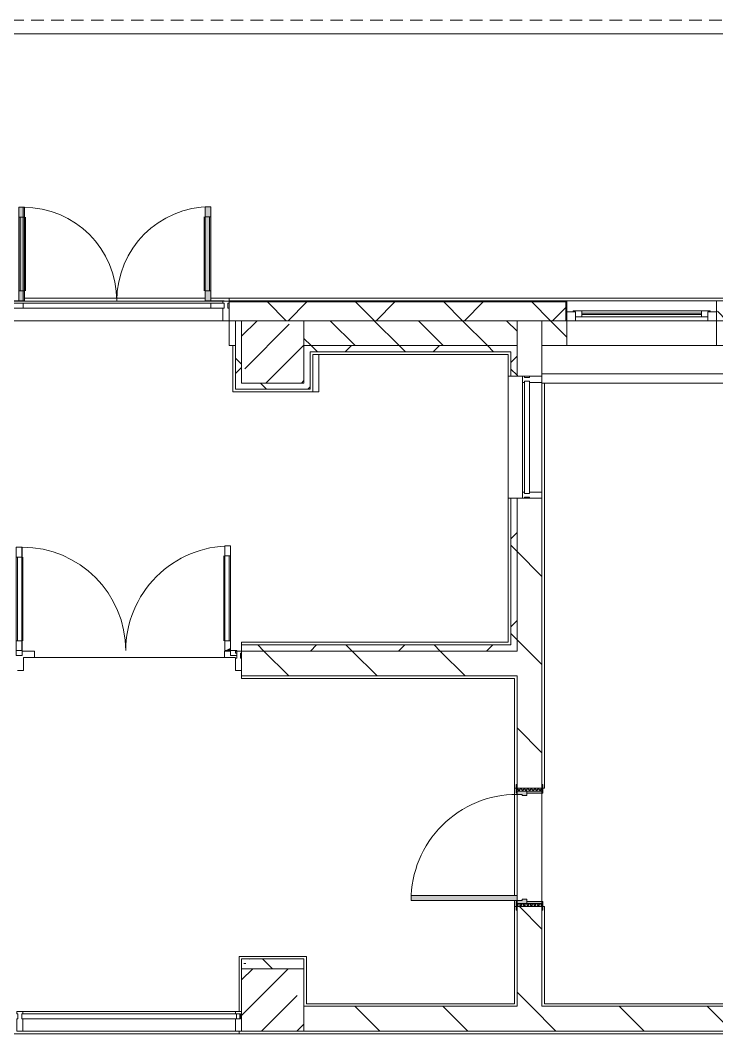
# Model space of a CAD drawing. Header units: millimetres. Extents: x -3377 to 186574, y -8553 to 29000.
# Drawn here: x 173388 to 178976, y 13380 to 21510 of the extents above; entities that cross this region are included whole.
import ezdxf

# ---------------------------------------------------------------- set-up
doc = ezdxf.new("R2010")
doc.units = ezdxf.units.MM
doc.linetypes.add('200_ШТРИХ__ш1_п0_6_', pattern=[160, 100, -60])
for name, color, linetype, lineweight, true_color in [('A-DETL-GENF-4', 7, 'Continuous', 5, 0xaaaaaa), ('A-DETL-GENF-5', 7, 'Continuous', 5, 0xe2e2e2), ('A-DOOR-3', 7, 'Continuous', 5, 0xaaaaaa), ('A-DOOR-4', 7, 'Continuous', 5, 0xe2e2e2), ('A-DOOR-FRAM-2', 7, 'Continuous', 5, 0xe2e2e2), ('A-DOOR-FRAM-3', 7, 'Continuous', 5, 0xaaaaaa), ('A-FLOR-1', 7, 'Continuous', 5, 0xaaaaaa), ('I-WALL-5', 7, 'Continuous', 5, 0x787878)]:
    doc.layers.add(name, color=color, linetype=linetype, lineweight=lineweight, true_color=true_color)
for name, color, linetype, lineweight in [('A-DETL-MBND-1', 7, '200_ШТРИХ__ш1_п0_6_', 9), ('A-GLAZ-2', 7, 'Continuous', 5), ('A-GLAZ-CURT-2', 7, 'Continuous', 5), ('A-GLAZ-CWMG-2', 7, 'Continuous', 5), ('A-WALL', 7, 'Continuous', 9), ('A-WALL-4', 7, 'Continuous', 5), ('I-WALL-3', 7, 'Continuous', 5), ('S-COLS-2', 7, 'Continuous', 5)]:
    doc.layers.add(name, color=color, linetype=linetype, lineweight=lineweight)
pattern_1 = [(135, (59563.6, 0), (-353.5534, -353.5534), [])]
pattern_2 = [(135, (59563.6, 0), (-176.7767, -176.7767), [])]
pattern_3 = [(45, (59563.6, 0), (-353.5534, 353.5534), []), (135, (59563.6, 0), (-353.5534, -353.5534), [])]

# ---------------------------------------------------------------- blocks, each defined once
blk = doc.blocks.new('110_Дверь_СКБ_1Ст_Внутренняя1 - Д-14_п_ 950x2100h_охрана-33310230-1_8_1_птичка')
at = {"layer": 'A-DOOR-3'}
h = blk.add_hatch(dxfattribs=at)
h.set_pattern_fill('FP_121', color=256, style=0, pattern_type=2)
h.set_pattern_definition([(135, (1826.41, 164.685), (-14.14214, -14.14214), []), (225, (1826.41, 164.685), (14.14214, -14.14214), [])])
h.paths.add_polyline_path([(462.5, 100), (462.5, -100), (487.5, -100), (487.5, 100)])
at = {"layer": 'A-DOOR-4'}
h = blk.add_hatch(color=256, dxfattribs=at)
h.paths.add_polyline_path([(-437.5, 20), (-402.5, 20), (-402.5, 60), (-412.5, 60), (-412.5, 100), (-437.5, 100)])
h.paths.add_polyline_path([(427.5, 20), (462.5, 20), (462.5, 100), (437.5, 100), (437.5, 60), (427.5, 60), (427.5, 44)])
at = {"layer": 'A-DOOR-FRAM-2'}
for points in [[(-412.5, 120), (-412.5, 100), (-372.5, 100), (-372.5, 950), (-412.5, 950)], [(-492.5, 108), (-492.5, 100), (-422.5, 100), (-422.5, 108), (-462.5, 108)], [(447.5, 108), (447.5, 100), (517.5, 100), (517.5, 108), (462.5, 108)], [(-437.5, -100), (-422.5, -100), (-422.5, 20), (-437.5, 20), (-437.5, -9.6)], [(447.5, -9.6), (449.1, -100), (462.5, -100), (462.5, 20), (447.5, 20)], [(-492.5, -100), (-492.5, -108), (-422.5, -108), (-422.5, -100), (-462.5, -100)], [(447.5, -102.9), (447.5, -108), (517.5, -108), (517.5, -100), (447.5, -100)]]:
    blk.add_hatch(color=256, dxfattribs=at).paths.add_polyline_path(points)
at = {"layer": 'A-DOOR-FRAM-3'}
h = blk.add_hatch(dxfattribs=at)
h.set_pattern_fill('FP_122', color=256, style=0, pattern_type=2)
h.set_pattern_definition([(45, (-296.384, 164.685), (-14.1421, 14.1421), []), (135, (-296.384, 164.685), (-14.1421, -14.1421), [])])
h.paths.add_polyline_path([(-462.5, -100), (-437.5, -100), (-437.5, 100), (-462.5, 100), (-462.5, -9.6)])
at = {"layer": 'A-DOOR-3'}
for p, q in [((-412.5, 950), (-412.5, 100)), ((-372.5, 950), (-412.5, 950)), ((-372.5, 100), (-372.5, 950)), ((-412.5, 100), (-372.5, 100))]:
    blk.add_line(p, q, dxfattribs=at)
blk.add_arc((-412.5, 100), 850, 360, 90, dxfattribs=at)
at = {"layer": 'A-DOOR-FRAM-3'}
for p, q in [((-422.5, 108), (-492.5, 108)), ((-492.5, 108), (-492.5, 100)), ((-492.5, 100), (-422.5, 100)), ((-437.5, 100), (-462.5, 100)), ((-462.5, 100), (-462.5, -100)), ((-412.5, 100), (-437.5, 100)), ((-437.5, 100), (-437.5, 20)), ((-437.5, -100), (-437.5, 100)), ((-422.5, 100), (-437.5, 100)), ((-437.5, 100), (-437.5, 99)), ((-437.5, 99), (-422.5, 99)), ((-422.5, 100), (-422.5, 108)), ((-422.5, 99), (-422.5, 100)), ((-412.5, 60), (-412.5, 100)), ((437.5, 100), (437.5, 60)), ((462.5, 100), (437.5, 100)), ((517.5, 108), (447.5, 108)), ((447.5, 108), (447.5, 100)), ((462.5, 100), (447.5, 100)), ((447.5, 100), (447.5, 99)), ((447.5, 100), (517.5, 100)), ((447.5, 99), (462.5, 99)), ((462.5, 20), (462.5, 100)), ((487.5, 100), (462.5, 100)), ((462.5, 100), (462.5, -100)), ((462.5, 99), (462.5, 100)), ((487.5, -100), (487.5, 100)), ((517.5, 100), (517.5, 108)), ((-437.5, 20), (-402.5, 20)), ((-422.5, 20), (-437.5, 20)), ((-437.5, 20), (-437.5, -100)), ((-422.5, -100), (-422.5, 20)), ((-402.5, 60), (-412.5, 60)), ((-402.5, 20), (-402.5, 60)), ((437.5, 60), (427.5, 60)), ((427.5, 60), (427.5, 20)), ((427.5, 20), (462.5, 20)), ((462.5, 20), (447.5, 20)), ((447.5, 20), (447.5, -100)), ((462.5, -100), (462.5, 20)), ((-422.5, -100), (-492.5, -100)), ((-492.5, -100), (-492.5, -108)), ((-492.5, -108), (-422.5, -108)), ((-462.5, -100), (-437.5, -100)), ((-437.5, -100), (-422.5, -100)), ((-422.5, -108), (-422.5, -100)), ((447.5, -100), (462.5, -100)), ((517.5, -100), (447.5, -100)), ((447.5, -100), (447.5, -108)), ((447.5, -108), (517.5, -108)), ((462.5, -100), (487.5, -100)), ((517.5, -108), (517.5, -100))]:
    blk.add_line(p, q, dxfattribs=at)
blk = doc.blocks.new('Прямоугольный импост - Импост структурный с накладкой - 160мм-22852563-1_8_1_птичка')
at = {"layer": 'A-GLAZ-CWMG-2'}
for p, q in [((-50, 40), (-50, 140)), ((-50, 140), (0, 140)), ((0, 140), (0, 40)), ((-50, -17), (-50, 0)), ((-10, 40), (-10, 0)), ((0, 40), (-10, 40)), ((-10, 0), (0, 0)), ((0, 0), (0, -17)), ((0, -17), (-50, -17))]:
    blk.add_line(p, q, dxfattribs=at)
blk = doc.blocks.new('Дверь_Витражная_СКБ_2Ст - ВН-5-31911725-1_8_1_птичка')
at = {"layer": 'A-DETL-GENF-5'}
for points in [[(-788, 20), (-743, 20), (-743, 770), (-788, 770), (-788, 40)], [(746, 20), (752, 20), (752, 774), (707, 774), (707, 20)]]:
    blk.add_hatch(color=256, dxfattribs=at).paths.add_polyline_path(points)
at = {"layer": 'A-DETL-GENF-4'}
for p, q in [((-788, 770), (-743, 770)), ((-788, 770), (-788, 20)), ((-743, 770), (-788, 770)), ((-788, 770), (-788, 20)), ((-743, 770), (-743, 20)), ((-743, 20), (-743, 770)), ((752, 774), (707, 774)), ((707, 774), (707, 20)), ((752, 774), (707, 774)), ((707, 774), (707, 20)), ((752, 774), (752, 20)), ((752, 20), (752, 774)), ((-788, 690), (-743, 690)), ((-778, 690), (-778, 100)), ((-734, 690), (-734, 100)), ((698, 694), (698, 100)), ((752, 694), (707, 694)), ((742, 694), (742, 100)), ((-788, 100), (-743, 100)), ((752, 100), (707, 100)), ((-752, 20), (-860, 20)), ((-752, 20), (-860, 20)), ((-743, 20), (-788, 20)), ((-788, 20), (-743, 20)), ((707, 20), (752, 20)), ((707, 20), (752, 20)), ((752, 20), (860, 20)), ((860, 20), (752, 20))]:
    blk.add_line(p, q, dxfattribs=at)
at = {"layer": 'A-DOOR-3'}
for p, q in [((-752, 770), (-752, 20)), ((752, 774), (752, 20)), ((-752, 0), (-860, 0)), ((-860, 0), (-860, -40)), ((-752, -40), (-752, 0)), ((860, 0), (752, 0)), ((752, 0), (752, -40)), ((860, -40), (860, 0)), ((-860, -40), (-752, -40)), ((752, -40), (860, -40))]:
    blk.add_line(p, q, dxfattribs=at)
for centre, radius, start, end in [((-752, 20), 750, 360, 90), ((752, 20), 754, 90, 180)]:
    blk.add_arc(centre, radius, start, end, dxfattribs=at)
blk = doc.blocks.new('Прямоугольный импост - Импост структурный с накладкой - 160мм-24260934-1_8_1_птичка')
at = {"layer": 'A-GLAZ-CWMG-2'}
for p, q in [((115450.4, 19257), (113750.4, 19257)), ((115352.4, 19240), (113848.4, 19240)), ((115352.4, 19200), (113848.4, 19200)), ((115450.4, 19100), (113750.4, 19100))]:
    blk.add_line(p, q, dxfattribs=at)
blk = doc.blocks.new('Дверь_Витражная_остекление_ - ВВ-14 остекление-32472302-1_8_1_птичка')
at = {"layer": 'A-DETL-GENF-5'}
blk.add_hatch(color=256, dxfattribs=at).paths.add_polyline_path([(-792.9, -20), (-835, -20), (-835, -41.3), (-818.7, -33.1)])
at = {"layer": 'A-DETL-GENF-4'}
for p, q in [((-790, -20), (-835, -20)), ((-835, -860), (-835, -20)), ((-790, -20), (-835, -20)), ((-835, -20), (-835, -860)), ((-790, -860), (-790, -20)), ((-790, -860), (-790, -20)), ((840, -850), (840, -20)), ((840, -20), (840, -850)), ((885, -850), (885, -20)), ((885, -850), (885, -20)), ((-835, -100), (-790, -100)), ((-825, -780), (-825, -100)), ((-781, -780), (-781, -100)), ((831, -770), (831, -100)), ((885, -100), (840, -100)), ((875, -770), (875, -100)), ((-835, -780), (-790, -780)), ((885, -770), (840, -770)), ((-835, -860), (-790, -860)), ((-835, -860), (-790, -860)), ((885, -850), (840, -850)), ((840, -850), (885, -850))]:
    blk.add_line(p, q, dxfattribs=at)
at = {"layer": 'A-DOOR-3'}
for p, q in [((-885, 20), (-835, 20)), ((-885, -20), (-885, 20)), ((-835, 20), (-835, -20)), ((835, 20), (885, 20)), ((835, -20), (835, 20)), ((885, 20), (885, -20)), ((-835, -20), (-885, -20)), ((-835, -860), (-835, -20)), ((835, -850), (835, -20)), ((885, -20), (835, -20))]:
    blk.add_line(p, q, dxfattribs=at)
for centre, radius, start, end in [((-835, -20), 840, 270, 0), ((835, -20), 830, 180, 270)]:
    blk.add_arc(centre, radius, start, end, dxfattribs=at)
blk = doc.blocks.new('Прямоугольный импост - Импост структурный с накладкой - 160мм Темный-V133-1_8_1_птичка')
at = {"layer": 'A-GLAZ-CWMG-2'}
for p, q in [((-25, 0), (-25, 17)), ((-25, 17), (25, 17)), ((-15, 0), (-25, 0)), ((-15, -40), (-15, 0)), ((25, 0), (15, 0)), ((15, 0), (15, -40)), ((25, 17), (25, 0)), ((-25, -140), (-25, -40)), ((-25, -40), (-15, -40)), ((15, -40), (25, -40)), ((25, -40), (25, -140)), ((25, -140), (-25, -140))]:
    blk.add_line(p, q, dxfattribs=at)
blk = doc.blocks.new('Системная панель - Стекло - 40мм-24262626-1_8_1_птичка')
at = {"layer": 'A-GLAZ-CURT-2'}
h = blk.add_hatch(dxfattribs=at)
h.set_pattern_fill('FP_163', color=256, style=0, pattern_type=2)
h.set_pattern_definition([(135, (17665, -118370), (-1414.214, -1414.214), [1000, -3000]), (135, (18165, -119370), (-1414.214, -1414.214), [3000, -1000]), (135, (18665, -117370), (-1414.214, -1414.214), [1000, -3000])])
h.paths.add_polyline_path([(450, 0), (450, 40), (-450, 40), (-450, 0), (272.2, 0)])
for p, q in [((450, 40), (-450, 40)), ((-450, 40), (-450, 0)), ((-450, 0), (450, 0)), ((450, 0), (450, 40))]:
    blk.add_line(p, q, dxfattribs=at)
blk = doc.blocks.new('Прямоугольный импост - Импост структурный с накладкой - 160мм-20958586-1_8_1_птичка')
at = {"layer": 'A-GLAZ-CWMG-2'}
for p, q in [((117853, 17725), (117853, 18605)), ((118010, 17725), (118010, 18605))]:
    blk.add_line(p, q, dxfattribs=at)
blk = doc.blocks.new('Прямоугольный импост - Импост структурный с накладкой - 160мм-24262627-1_8_1_птичка')
at = {"layer": 'A-GLAZ-CWMG-2'}
for p, q in [((-50, 0), (-50, 17)), ((-50, 17), (0, 17)), ((-40, 0), (-50, 0)), ((-40, -40), (-40, 0)), ((0, 0), (-10, 0)), ((-10, 0), (-10, -40)), ((0, 17), (0, 0)), ((-50, -140), (-50, -40)), ((-50, -40), (-40, -40)), ((-10, -40), (0, -40)), ((0, -40), (0, -140)), ((0, -140), (-50, -140))]:
    blk.add_line(p, q, dxfattribs=at)
blk = doc.blocks.new('Прямоугольный импост - Импост структурный с накладкой - 160мм-24262628-1_8_1_птичка')
at = {"layer": 'A-GLAZ-CWMG-2'}
for p, q in [((0, 17), (-50, 17)), ((-50, 17), (-50, 0)), ((-50, 0), (-40, 0)), ((-40, 0), (-40, -40)), ((-10, -40), (-10, 0)), ((-10, 0), (0, 0)), ((0, 0), (0, 17)), ((-40, -40), (-50, -40)), ((-50, -40), (-50, -140)), ((0, -40), (-10, -40)), ((0, -140), (0, -40)), ((-50, -140), (0, -140))]:
    blk.add_line(p, q, dxfattribs=at)
blk = doc.blocks.new('120_Окно_СКБ_1Ст - 120_Окно_СКБ_1Ст_1200х2500_h_ с форточкой-22889524-1_8_1_птичка')
at = {"layer": 'A-GLAZ-2'}
for p, q in [((-600, 5), (-600, 75)), ((-600, 75), (-530, 75)), ((600, 75), (-600, 75)), ((-530, 5), (-600, 5)), ((-600, 5), (-550, 5)), ((-530, 5), (-550, 5)), ((-550, 5), (-550, -5)), ((-530, 75), (-530, 5)), ((530, 45), (-530, 45)), ((-530, 45), (-530, 5)), ((-480, -5), (-480, 45)), ((-480, 25), (480, 25)), ((480, 15), (-480, 15)), ((480, -5), (480, 45)), ((530, 5), (530, 75)), ((530, 75), (600, 75)), ((530, 5), (530, 45)), ((600, 5), (530, 5)), ((550, 5), (530, 5)), ((550, 5), (600, 5)), ((550, -5), (550, 5)), ((600, 75), (600, 5)), ((-550, -5), (550, -5)), ((550, -5), (-550, -5))]:
    blk.add_line(p, q, dxfattribs=at)
blk = doc.blocks.new('Системная панель - Стекло - 40мм-32354598-1_8_1_птичка')
at = {"layer": 'A-GLAZ-CURT-2'}
for p, q in [((875, 40), (-875, 40)), ((-875, 40), (-875, 0)), ((-875, 0), (875, 0)), ((875, 0), (875, 40))]:
    blk.add_line(p, q, dxfattribs=at)
blk = doc.blocks.new('Прямоугольный импост - Импост структурный с накладкой - 160мм Темный-32355000-1_8_1_птичка')
at = {"layer": 'A-GLAZ-CWMG-2'}
for p, q in [((113845.4, 13557), (115550, 13557)), ((113845.4, 13400), (115550, 13400))]:
    blk.add_line(p, q, dxfattribs=at)
blk = doc.blocks.new('Прямоугольный импост - Импост структурный с накладкой - 160мм Темный-V131-1_8_1_птичка')
at = {"layer": 'A-GLAZ-CWMG-2'}
for p, q in [((-25, 0), (-25, 17)), ((-25, 17), (25, 17)), ((-15, 0), (-25, 0)), ((-15, -40), (-15, 0)), ((25, 0), (15, 0)), ((15, 0), (15, -40)), ((25, 17), (25, 0)), ((-25, -140), (-25, -40)), ((-25, -40), (-15, -40)), ((15, -40), (25, -40)), ((25, -40), (25, -140)), ((25, -140), (-25, -140))]:
    blk.add_line(p, q, dxfattribs=at)
blk = doc.blocks.new('BSC_Колонна _Прямоугольная - 500х500-V158-1_8_1_птичка')
at = {"layer": 'S-COLS-2'}
h = blk.add_hatch(dxfattribs=at)
h.set_pattern_fill('FP_186', color=256, style=0, pattern_type=2)
h.set_pattern_definition([(45, (-115850.45, -18850), (-285.1231, 285.1231), []), (45, (-115565.32, -18850), (-285.1231, 285.1231), [504.031, -100.806, 16.764, -84.042])])
h.paths.add_polyline_path([(250, -250), (250, 250), (-250, 250), (-250, -250), (210.2, -250)])
for p, q in [((250, 250), (-250, 250)), ((-250, 250), (-250, -250)), ((250, -250), (250, 250)), ((-250, -250), (250, -250))]:
    blk.add_line(p, q, dxfattribs=at)
blk = doc.blocks.new('Прямоугольный импост - Импост структурный с накладкой - 160мм Темный-31239248-1_8_1_птичка')
at = {"layer": 'A-GLAZ-CWMG-2'}
for p, q in [((0, 17), (-50, 17)), ((-50, 17), (-50, 0)), ((-50, 0), (-40, 0)), ((-40, 0), (-40, -40)), ((-10, -40), (-10, 0)), ((-10, 0), (0, 0)), ((0, 0), (0, 17)), ((-40, -40), (-50, -40)), ((-50, -40), (-50, -140)), ((0, -40), (-10, -40)), ((0, -140), (0, -40)), ((-50, -140), (0, -140))]:
    blk.add_line(p, q, dxfattribs=at)
blk = doc.blocks.new('Прямоугольный импост - Импост структурный с накладкой - 160мм Темный-V189-1_8_1_птичка')
at = {"layer": 'A-GLAZ-CWMG-2'}
for p, q in [((0, 17), (-50, 17)), ((-50, 17), (-50, 0)), ((-50, 0), (-40, 0)), ((-40, 0), (-40, -40)), ((-10, -40), (-10, 0)), ((-10, 0), (0, 0)), ((0, 0), (0, 17)), ((-40, -40), (-50, -40)), ((-50, -40), (-50, -140)), ((0, -40), (-10, -40)), ((0, -140), (0, -40)), ((-50, -140), (0, -140))]:
    blk.add_line(p, q, dxfattribs=at)
blk = doc.blocks.new('Зашивка приборов отопления2 - Зашивка приборов отопления-33269377-1_8_1_птичка')
at = {"layer": 'A-WALL-4'}
for p, q in [((119410, 18900), (118210, 18900)), ((120680.1, 18675), (120680.1, 18900)), ((118010, 18675), (120680.1, 18675)), ((120680.1, 18675), (118010, 18675)), ((120680.1, 18600), (120680.1, 18675)), ((118010, 18600), (120680.1, 18600))]:
    blk.add_line(p, q, dxfattribs=at)

msp = doc.modelspace()

# ---------------------------------------------------------------- hatches: boundary and pattern name
at = {"layer": 'A-WALL-4'}
h = msp.add_hatch(dxfattribs=at)
h.set_pattern_fill('FP_118', color=256, style=0, pattern_type=2)
h.set_pattern_definition(pattern_3)
h.paths.add_polyline_path([(172472.4, 19100), (172454.1, 19125), (172464.1, 19100)])
h.paths.add_polyline_path([(172369.4, 19100), (172384.1, 19100), (172364.1, 19218.2), (172364.1, 19100)])
h.paths.add_polyline_path([(180415.6, 19100), (180423.6, 19100), (180420.6, 19250), (178981.6, 19250), (178981.6, 19100), (179342.2, 19100)])
h.paths.add_polyline_path([(177573.6, 19100), (177765.6, 19100), (177765.6, 19250), (175064.1, 19250), (175064.1, 19100), (177483.2, 19100)])
h.paths.add_polyline_path([(172419.9, 19158.9), (172421.1, 19170.9), (172414.1, 19180.7), (172414.1, 19250), (172363.9, 19250), (172369.4, 19228.8), (172414.1, 19167.1)])
h = msp.add_hatch(dxfattribs=at)
h.set_pattern_fill('FP_100', color=256, style=0, pattern_type=2)
h.set_pattern_definition(pattern_2)
h.paths.add_polyline_path([(170673.6, 18900), (172314.1, 18900), (172314.1, 19100), (170613.6, 19100), (170613.6, 18900), (170663.6, 18900)])
h.paths.add_polyline_path([(177307.8, 18900), (177373.6, 18900), (177373.6, 19100), (175664.1, 19100), (175664.1, 18900), (177303.6, 18900)])
h.paths.add_polyline_path([(172414.1, 18900), (172414.1, 19100), (172364.1, 19100), (172364.1, 18900), (172384.1, 18900)])
h.paths.add_polyline_path([(175114.1, 18900), (175114.1, 19100), (175064.1, 19097), (175067.9, 18900), (175096.7, 18900)])
h = msp.add_hatch(dxfattribs=at)
h.set_pattern_fill('FP_100', color=256, style=0, pattern_type=2)
h.set_pattern_definition(pattern_2)
h.paths.add_polyline_path([(180473.6, 18900), (180493.6, 18900), (180493.6, 19100), (178973.6, 19100), (178973.6, 18900), (180243.7, 18900)])
h.paths.add_polyline_path([(177593.6, 18900), (177773.6, 18900), (177768.6, 19100), (177573.6, 19100), (177573.6, 18900)])
at = {"layer": 'I-WALL-3'}
h = msp.add_hatch(dxfattribs=at)
h.set_pattern_fill('FP_118', color=256, style=0, pattern_type=2)
h.set_pattern_definition(pattern_3)
h.paths.add_polyline_path([(175164.1, 18550), (175159.5, 19100), (175114.1, 19100), (175114.1, 18550), (175164, 18550)])
h = msp.add_hatch(dxfattribs=at)
h.set_pattern_fill('FP_117', color=256, style=0, pattern_type=2)
h.set_pattern_definition(pattern_1)
h.paths.add_polyline_path([(177573.6, 16450), (177573.6, 17675), (177373.6, 17675), (177373.6, 16450), (177483.2, 16450)])
h.paths.add_polyline_path([(177573.6, 18655), (177573.6, 19100), (177373.6, 19100), (177373.6, 18655), (177483.2, 18655)])
h = msp.add_hatch(dxfattribs=at)
h.set_pattern_fill('FP_118', color=256, style=0, pattern_type=2)
h.set_pattern_definition(pattern_3)
h.paths.add_polyline_path([(177291.4, 18850), (177323.6, 18850.3), (177323.6, 18900), (175664.1, 18900), (175664.1, 18850), (176553.7, 18850)])
h = msp.add_hatch(dxfattribs=at)
h.set_pattern_fill('FP_118', color=256, style=0, pattern_type=2)
h.set_pattern_definition(pattern_3)
h.paths.add_polyline_path([(177373.6, 16500), (177373.6, 17675), (177323.6, 17675), (177323.6, 16500), (177370.1, 16500)])
h.paths.add_polyline_path([(177323.6, 18655), (177373.6, 18655), (177373.6, 18900), (177323.6, 18900), (177323.6, 18830)])
h = msp.add_hatch(dxfattribs=at)
h.set_pattern_fill('FP_118', color=256, style=0, pattern_type=2)
h.set_pattern_definition(pattern_3)
h.paths.add_polyline_path([(175624.3, 18550), (175714.1, 18550), (175714.1, 18600), (175164.1, 18600), (175164.1, 18550), (175216.9, 18550)])
h = msp.add_hatch(dxfattribs=at)
h.set_pattern_fill('FP_118', color=256, style=0, pattern_type=2)
h.set_pattern_definition(pattern_3)
h.paths.add_polyline_path([(177303.6, 16450), (177373.6, 16450), (177370.1, 16500), (175164.1, 16500), (175166.5, 16450), (176502.2, 16450)])
h = msp.add_hatch(dxfattribs=at)
h.set_pattern_fill('FP_117', color=256, style=0, pattern_type=2)
h.set_pattern_definition(pattern_1)
h.paths.add_polyline_path([(177573.6, 16250), (177573.6, 16450), (175164.1, 16450), (175164.2, 16250), (177483.2, 16250)])
h = msp.add_hatch(dxfattribs=at)
h.set_pattern_fill('FP_117', color=256, style=0, pattern_type=2)
h.set_pattern_definition(pattern_1)
h.paths.add_polyline_path([(177483.2, 13600), (177573.6, 13600), (177573.6, 14400), (177373.6, 14400), (177373.6, 13600)])
h.paths.add_polyline_path([(177573.6, 15350), (177573.6, 16250), (177373.6, 16250), (177373.6, 15350), (177503, 15350)])
h = msp.add_hatch(dxfattribs=at)
h.set_pattern_fill('FP_117', color=256, style=0, pattern_type=2)
h.set_pattern_definition(pattern_1)
h.paths.add_polyline_path([(180493.6, 13400), (180493.6, 13600), (175663.6, 13600), (175663.6, 13400), (180271.6, 13400)])
at = {"layer": 'I-WALL-5'}
h = msp.add_hatch(dxfattribs=at)
h.set_pattern_fill('FP_129', color=256, style=0, pattern_type=2)
h.set_pattern_definition([(135, (59563.6, 0), (-377.1708, -377.1708), [533.4, -88.9, 17.78, -88.9]), (135, (59563.6, 376.94), (-377.1708, -377.1708), []), (50, (59563.6, 0), (637.6445, -55.7866), [66.675, -733.425]), (355, (59563.6, 0), (-123.3494, 668.6992), [53.34, -586.74]), (100.451, (59616.75, -4.65), (514.299, 612.908), [56.665, -623.315]), (46.184, (59563.6, 177.8), (948.7764, -147.1497), [100.012, -1100.137]), (96.636, (59642.7, 165.5), (830.909, 865.997), [84.998, -934.973]), (351.184, (59563.6, 177.8), (830.918, 865.988), [80.01, -880.11]), (21, (59652.5, 133.35), (530.6506, -357.9283), [66.675, -733.425]), (326, (59652.5, 133.35), (216.308, 644.6585), [53.34, -586.74]), (71.451, (59696.7, 103.5), (746.9596, 286.7243), [56.665, -623.315]), (37.5, (59563.6, 0), (10.81053, 295.9426), [16.764, -562.864, 16.764, -578.866, -588.962]), (37.5, (59563.6, 0), (10.81053, 295.9426), [-1175.258, 16.764, -572.198]), (7.5, (59563.6, 0), (233.86916, 350.63175), [16.764, -322.834, 16.764, -549.529, -224.472]), (7.5, (59563.6, 0), (233.86916, 350.63175), [-905.891, 16.764, -207.708]), (327.5, (59365.36, 0), (474.5678, -20.0513), [16.764, -205.486, 16.764, -676.656, -920.115]), (327.5, (59365.36, 0), (474.5678, -20.0513), [-915.67, 16.764, -903.351]), (317.5, (59276.46, 0), (518.4522, 88.9934), [16.764, -272.161, 16.764, -443.738, -653.415]), (317.5, (59276.46, 0), (518.4522, 88.9934), [-749.427, 16.764, -636.651])])
h.paths.add_polyline_path([(175624.3, 13900), (175663.6, 13900), (175663.6, 13980), (175164.1, 13980), (175164.1, 13900), (175219, 13900)])
at = {"layer": 'S-COLS-2'}
h = msp.add_hatch(dxfattribs=at)
h.set_pattern_fill('FP_99', color=256, style=0, pattern_type=2)
h.set_pattern_definition([(45, (59563.6, 0), (-285.1231, 285.1231), []), (45, (59848.73, 0), (-285.1231, 285.1231), [504.031, -100.806, 16.764, -84.042])])
h.paths.add_polyline_path([(175428, 13400), (175663.6, 13400), (175663.6, 13900), (175163.6, 13900), (175163.6, 13400)])

# ---------------------------------------------------------------- linework, layer by layer
at = {"layer": 'A-DETL-MBND-1'}
for p, q in [((170756.2, 21510), (179533.6, 21510)), ((179533.6, 21400), (170835.8, 21400))]:
    msp.add_line(p, q, dxfattribs=at)
at = {"layer": 'A-FLOR-1'}
for p, q in [((179533.6, 21400), (170835.8, 21400)), ((175784.1, 18830), (175784.1, 18530)), ((177593.6, 15350), (177593.6, 18600)), ((175784.1, 18530), (175734.1, 18530)), ((173404.1, 16450), (173502.1, 16450)), ((173502.1, 16450), (173502.1, 16398)), ((175026.1, 16398), (175026.1, 16450)), ((175026.1, 16450), (175074.1, 16450)), ((175114.1, 16398), (173414.1, 16398)), ((173414.1, 16398), (173414.1, 16293)), ((173414.1, 16293), (173364.1, 16293)), ((175164.1, 16230), (175164.1, 16250)), ((177353.6, 16230), (175164.1, 16230)), ((177353.6, 14490), (177353.6, 16230)), ((177353.6, 15350), (177365.6, 15350)), ((177581.6, 15350), (177593.6, 15350)), ((177353.6, 13620), (177353.6, 14450)), ((177365.6, 14400), (177353.6, 14400)), ((177593.6, 14400), (177581.6, 14400)), ((177593.6, 13620), (177593.6, 14400)), ((175143.6, 13557), (175143.6, 14000)), ((175143.6, 14000), (175683.6, 14000)), ((175683.6, 14000), (175683.6, 13620)), ((175683.6, 13620), (177353.6, 13620)), ((180473.6, 13620), (177593.6, 13620)), ((173237.8, 13380), (179923.6, 13380)), ((175143.6, 13380), (175143.6, 13400))]:
    msp.add_line(p, q, dxfattribs=at)
at = {"layer": 'A-WALL'}
for p, q in [((177768.6, 19253), (175064.1, 19253)), ((177765.6, 19250), (175064.1, 19250)), ((177765.6, 19100), (177765.6, 19250)), ((177768.6, 19100), (177768.6, 19253)), ((175114.1, 19100), (175064.1, 19100)), ((175114.1, 19100), (175114.1, 18550)), ((177373.6, 19100), (175664.1, 19100)), ((177373.6, 18655), (177373.6, 19100)), ((177573.6, 19100), (177773.6, 19100)), ((177573.6, 19100), (177573.6, 18900)), ((180493.6, 19100), (178973.6, 19100)), ((175094.1, 18900), (175114.1, 18900)), ((175714.1, 18850), (177323.6, 18850)), ((175714.1, 18850), (175714.1, 18550)), ((177323.6, 18850), (177323.6, 18655)), ((175714.1, 18550), (175114.1, 18550)), ((177323.6, 17675), (177323.6, 16500)), ((177373.6, 16500), (177373.6, 17675)), ((177323.6, 16500), (175164.1, 16500))]:
    msp.add_line(p, q, dxfattribs=at)
at = {"layer": 'A-WALL-4'}
for p, q in [((173421.1, 19280), (174871.1, 19280)), ((174916.1, 19280), (184235.7, 19280)), ((175064.1, 19280), (175064.1, 18900)), ((180573.6, 19258), (175064.1, 19258)), ((177773.6, 18900), (177773.6, 19258)), ((178973.6, 19258), (178973.6, 18900)), ((175114.1, 19100), (175164.1, 19100)), ((175064.1, 18900), (175094.1, 18900)), ((175664.1, 18900), (177373.6, 18900)), ((177573.6, 18900), (180493.6, 18900))]:
    msp.add_line(p, q, dxfattribs=at)
at = {"layer": 'I-WALL-3'}
for p, q in [((177573.6, 19100), (177373.6, 19100)), ((175094.1, 18900), (175094.1, 18530)), ((177573.6, 18655), (177573.6, 18900)), ((175734.1, 18830), (177303.6, 18830)), ((175734.1, 18530), (175734.1, 18830)), ((177303.6, 18830), (177303.6, 16520)), ((177303.6, 18655), (177573.6, 18655)), ((175094.1, 18530), (175734.1, 18530)), ((177573.6, 17675), (177303.6, 17675)), ((177573.6, 15380), (177573.6, 17675)), ((175164.1, 16520), (175164.1, 16250)), ((177303.6, 16520), (175164.1, 16520)), ((177373.6, 16450), (175164.1, 16450)), ((177373.6, 16500), (177373.6, 16500)), ((177373.6, 16450), (177373.6, 16500)), ((175164.1, 16250), (177373.6, 16250)), ((177373.6, 16250), (177373.6, 15380)), ((177373.6, 14490), (177373.6, 15300)), ((177573.6, 15310), (177573.6, 14440)), ((177373.6, 14370), (177373.6, 13600)), ((177573.6, 13600), (177573.6, 14370)), ((175663.6, 13980), (175164.1, 13980)), ((175164.1, 13980), (175164.1, 13900)), ((175663.6, 13900), (175663.6, 13980)), ((175164.1, 13900), (175663.6, 13900)), ((177373.6, 13600), (175663.6, 13600)), ((175663.6, 13600), (175663.6, 13400)), ((180493.6, 13600), (177573.6, 13600)), ((175663.6, 13400), (179943.6, 13400))]:
    msp.add_line(p, q, dxfattribs=at)
at = {"layer": 'S-COLS-2'}
for p, q in [((175663.6, 13900), (175163.6, 13900)), ((175163.6, 13900), (175163.6, 13400)), ((175663.6, 13600), (175663.6, 13900)), ((175663.6, 13400), (175663.6, 13600)), ((175163.6, 13400), (175663.6, 13400))]:
    msp.add_line(p, q, dxfattribs=at)

# ---------------------------------------------------------------- block references
at = {"layer": 'A-DOOR-3'}
msp.add_blockref('Дверь_Витражная_СКБ_2Ст - ВН-5-31911725-1_8_1_птичка', (174164.1, 19240), dxfattribs=at)
for name, p, rotation in [('Дверь_Витражная_остекление_ - ВВ-14 остекление-32472302-1_8_1_птичка', (174239.1, 16433), 180), ('110_Дверь_СКБ_1Ст_Внутренняя1 - Д-14_п_ 950x2100h_охрана-33310230-1_8_1_птичка', (177473.6, 14862.5), 90)]:
    msp.add_blockref(name, p, dxfattribs=dict(at, rotation=rotation))
at = {"layer": 'A-GLAZ-2', "rotation": 180}
msp.add_blockref('120_Окно_СКБ_1Ст - 120_Окно_СКБ_1Ст_1200х2500_h_ с форточкой-22889524-1_8_1_птичка', (178373.6, 19175), dxfattribs=at)
at = {"layer": 'A-GLAZ-CURT-2'}
for name, p, rotation in [('Системная панель - Стекло - 40мм-24262626-1_8_1_птичка', (177433.6, 18165), 269.9999999999995), ('Системная панель - Стекло - 40мм-32354598-1_8_1_птичка', (174274.1, 13540), 180)]:
    msp.add_blockref(name, p, dxfattribs=dict(at, rotation=rotation))
at = {"layer": 'A-GLAZ-CWMG-2'}
for name, p in [('Прямоугольный импост - Импост структурный с накладкой - 160мм-24260934-1_8_1_птичка', (59563.6, 0)), ('Прямоугольный импост - Импост структурный с накладкой - 160мм-20958586-1_8_1_птичка', (59563.6, 0)), ('Прямоугольный импост - Импост структурный с накладкой - 160мм Темный-31239248-1_8_1_птичка', (175164.1, 16433)), ('Прямоугольный импост - Импост структурный с накладкой - 160мм Темный-32355000-1_8_1_птичка', (59563.6, 0)), ('Прямоугольный импост - Импост структурный с накладкой - 160мм Темный-V189-1_8_1_птичка', (175163.6, 13540))]:
    msp.add_blockref(name, p, dxfattribs=at)
at = {"layer": 'A-GLAZ-CWMG-2', "extrusion": (0, 0, -1)}
for name, p, rotation in [('Прямоугольный импост - Импост структурный с накладкой - 160мм-22852563-1_8_1_птичка', (-175064.1, 19240), 180), ('Прямоугольный импост - Импост структурный с накладкой - 160мм-24262627-1_8_1_птичка', (-177433.6, 17675), 270.0000000000005)]:
    msp.add_blockref(name, p, dxfattribs=dict(at, rotation=rotation))
at = {"layer": 'A-GLAZ-CWMG-2', "rotation": 89.99999999999955}
msp.add_blockref('Прямоугольный импост - Импост структурный с накладкой - 160мм-24262628-1_8_1_птичка', (177433.6, 18655), dxfattribs=at)
at = {"layer": 'A-GLAZ-CWMG-2', "extrusion": (0, 0, -1)}
for name, p in [('Прямоугольный импост - Импост структурный с накладкой - 160мм Темный-V133-1_8_1_птичка', (-175139.1, 16433)), ('Прямоугольный импост - Импост структурный с накладкой - 160мм Темный-V131-1_8_1_птичка', (-173384.1, 13540))]:
    msp.add_blockref(name, p, dxfattribs=at)
at = {"layer": 'A-WALL-4'}
msp.add_blockref('Зашивка приборов отопления2 - Зашивка приборов отопления-33269377-1_8_1_птичка', (59563.6, 0), dxfattribs=at)
at = {"layer": 'S-COLS-2'}
msp.add_blockref('BSC_Колонна _Прямоугольная - 500х500-V158-1_8_1_птичка', (175414.1, 18850), dxfattribs=at)

doc.saveas('drawing.dxf')
